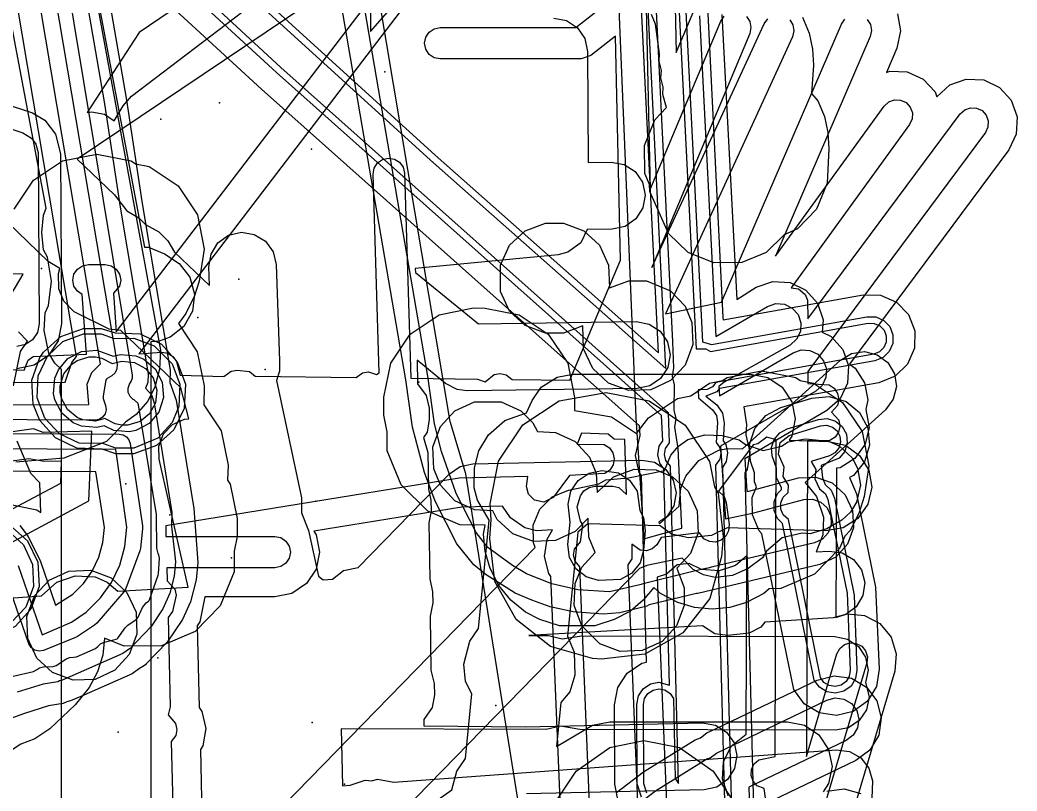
# Model space of a CAD drawing. Header units: metres. Extents: x 17722 to 17999, y 13535 to 15917.
# Drawn here: x 17813.07 to 17857.67, y 14416.65 to 14451.17 of the extents above; entities that cross this region are included whole.
import ezdxf

# ---------------------------------------------------------------- set-up
doc = ezdxf.new("R2010")
doc.units = ezdxf.units.M
for name, color, linetype in [('AI_GREENING_EXCLUSIONS', 1, 'Continuous'), ('AI_GREENING_LAWN', 82, 'Continuous'), ('AI_GREENING_REJECTED', 6, 'Continuous')]:
    doc.layers.add(name, color=color, linetype=linetype)

msp = doc.modelspace()

# ---------------------------------------------------------------- linework, layer by layer
at = {"layer": 'AI_GREENING_EXCLUSIONS'}
for points in [[(17806.632, 14505.959), (17819.362, 14436.391), (17819.31, 14435.529), (17819.102, 14434.735), (17818.773, 14434.091), (17818.277, 14433.511), (17817.793, 14433.16), (17816.951, 14432.301), (17815.037, 14431.556), (17812.893, 14431.372)], [(17807.036, 14434.943), (17815.098, 14434.955), (17815.396, 14435.84), (17815.607, 14436.109), (17804.426, 14502.48)], [(17807.03, 14433.943), (17816.15, 14433.95), (17816.077, 14434.87), (17816.288, 14435.388), (17816.673, 14435.776), (17805.406, 14502.684)], [(17839.833, 14416.203), (17839.677, 14416.968), (17839.659, 14420.519), (17839.807, 14421.286), (17840.237, 14421.937), (17840.884, 14422.373), (17841.093, 14422.416), (17840.876, 14430.773), (17840.774, 14430.916), (17840.602, 14431.677), (17840.808, 14432.564), (17840.787, 14433.002), (17823.882, 14448.07), (17818.022, 14453.467), (17817.64, 14453.964), (17817.397, 14454.656), (17817.329, 14455.134), (17817.374, 14455.9), (17817.712, 14456.603), (17832.584, 14476.042), (17832.584, 14476.042), (17839.778, 14485.57)], [(17840.871, 14416.386), (17840.677, 14416.973), (17840.659, 14420.524), (17840.733, 14420.908), (17840.948, 14421.233), (17841.271, 14421.451), (17841.654, 14421.529), (17842.12, 14421.4), (17841.868, 14431.068), (17841.688, 14431.323), (17841.602, 14431.704), (17841.668, 14432.088), (17841.821, 14432.33), (17841.77, 14433.465), (17824.548, 14448.817), (17818.7, 14454.202), (17818.492, 14454.473), (17818.32, 14455.268), (17818.342, 14455.651), (17818.511, 14456.002), (17833.38, 14475.436), (17840.573, 14484.964)], [(17814.924, 14405.926), (17814.93, 14435.521), (17814.628, 14435.808), (17814.364, 14436.257), (17814.152, 14437.271), (17814.196, 14438.051), (17814.355, 14438.379), (17814.489, 14439.471), (17814.302, 14440.553), (17814.128, 14440.871), (17814.046, 14441.647), (17814.133, 14442.423), (17814.249, 14442.742), (17806.415, 14484.252)], [(17814.924, 14405.926), (17814.93, 14435.521), (17814.628, 14435.808), (17814.364, 14436.257), (17814.152, 14437.271), (17814.196, 14438.051), (17814.355, 14438.379), (17814.489, 14439.471), (17814.302, 14440.553), (17814.128, 14440.871), (17814.046, 14441.647), (17814.133, 14442.423), (17814.249, 14442.742), (17806.415, 14484.252)], [(17811.127, 14480.854), (17818.65, 14440.992), (17818.818, 14440.994), (17819.542, 14440.704), (17820.187, 14440.264), (17820.67, 14439.651), (17820.881, 14438.899), (17820.788, 14438.125), (17820.406, 14437.444), (17819.793, 14436.962), (17819.301, 14436.788), (17818.93, 14436.764), (17818.924, 14409.917), (17836.123, 14427.56), (17836.035, 14427.77), (17836.034, 14428.551), (17836.33, 14429.272), (17836.881, 14429.825), (17837.601, 14430.126), (17838.967, 14430.401), (17839.281, 14430.583), (17840.298, 14430.672), (17841.907, 14431.002), (17842.182, 14431.69), (17842.521, 14432.086), (17842.952, 14432.382), (17843.704, 14432.593), (17844.48, 14432.569), (17845.236, 14432.377), (17845.528, 14432.158), (17846.321, 14431.9), (17847.131, 14432.091), (17847.438, 14432.284), (17848.207, 14432.414), (17849.241, 14432.316), (17849.718, 14432.102), (17850.29, 14431.57), (17850.537, 14431.111), (17850.667, 14430.342), (17850.493, 14429.581), (17850.219, 14429.137), (17849.838, 14428.778), (17849.163, 14428.394), (17848.417, 14428.165), (17848.054, 14428.199), (17847.162, 14427.988), (17846.464, 14427.397), (17846.278, 14427.086), (17845.651, 14426.621), (17844.937, 14426.304), (17844.162, 14426.215), (17843.653, 14426.325), (17843.189, 14426.564), (17842.69, 14427.079), (17841.111, 14426.755), (17840.787, 14426.614), (17819.044, 14404.309)], [(17811.127, 14480.854), (17818.65, 14440.992), (17818.818, 14440.994), (17819.542, 14440.704), (17820.187, 14440.264), (17820.67, 14439.651), (17820.881, 14438.899), (17820.788, 14438.125), (17820.406, 14437.444), (17819.793, 14436.962), (17819.301, 14436.788), (17818.93, 14436.764), (17818.924, 14409.917), (17836.123, 14427.56), (17836.035, 14427.77), (17836.034, 14428.551), (17836.33, 14429.272), (17836.881, 14429.825), (17837.601, 14430.126), (17838.967, 14430.401), (17839.281, 14430.583), (17840.298, 14430.672), (17841.907, 14431.002), (17842.182, 14431.69), (17842.521, 14432.086), (17842.952, 14432.382), (17843.704, 14432.593), (17844.48, 14432.569), (17845.236, 14432.377), (17845.528, 14432.158), (17846.321, 14431.9), (17847.131, 14432.091), (17847.438, 14432.284), (17848.207, 14432.414), (17849.241, 14432.316), (17849.718, 14432.102), (17850.29, 14431.57), (17850.537, 14431.111), (17850.667, 14430.342), (17850.493, 14429.581), (17850.219, 14429.137), (17849.838, 14428.778), (17849.163, 14428.394), (17848.417, 14428.165), (17848.054, 14428.199), (17847.162, 14427.988), (17846.464, 14427.397), (17846.278, 14427.086), (17845.651, 14426.621), (17844.937, 14426.304), (17844.162, 14426.215), (17843.653, 14426.325), (17843.189, 14426.564), (17842.69, 14427.079), (17841.111, 14426.755), (17840.787, 14426.614), (17819.044, 14404.309)], [(17820.074, 14455.248), (17831.441, 14444.883), (17841.962, 14435.571), (17840.222, 14471.11)], [(17820.478, 14455.284), (17831.641, 14445.107), (17841.628, 14436.271), (17839.923, 14471.067)], [(17839.854, 14451.676), (17840.626, 14433.379), (17840.981, 14427.943), (17842.672, 14428.412), (17842.512, 14431.98), (17842.371, 14432.947), (17842.426, 14433.33), (17842.335, 14433.696), (17842.355, 14434.828), (17842.263, 14435.203), (17842.324, 14435.601), (17842.276, 14436.765), (17840.64, 14469.999)], [(17843.467, 14451.355), (17844.194, 14436.993), (17846.508, 14438.341), (17846.877, 14438.468), (17847.266, 14438.445), (17847.617, 14438.273), (17847.875, 14437.981), (17848.002, 14437.612), (17847.978, 14437.223), (17847.807, 14436.872), (17847.515, 14436.614), (17844.571, 14434.955), (17844.336, 14434.76), (17844.357, 14434.337), (17847.65, 14436.271), (17848.019, 14436.399), (17848.408, 14436.376), (17848.759, 14436.206), (17849.019, 14435.914), (17849.147, 14435.546), (17849.124, 14435.156), (17848.954, 14434.805), (17848.663, 14434.546), (17844.41, 14432.085), (17844.634, 14428.842), (17845.904, 14429.104), (17848.132, 14429.702), (17848.522, 14429.72), (17848.889, 14429.587), (17849.177, 14429.324), (17849.343, 14428.971), (17849.36, 14428.581), (17849.228, 14428.214), (17848.965, 14427.926), (17848.611, 14427.76), (17844.06, 14426.686), (17843.774, 14426.612), (17843.756, 14426.614), (17843.234, 14426.491), (17843.232, 14426.49), (17840.89, 14425.918), (17840.858, 14425.902), (17839.445, 14425.567), (17838.026, 14425.654), (17836.861, 14425.923), (17835.723, 14426.383), (17835.099, 14426.743), (17833.996, 14427.558), (17833.478, 14428.228), (17832.583, 14429.978), (17831.928, 14431.845), (17831.612, 14433.083), (17831.316, 14435.221), (17825.447, 14469.476)], [(17841.635, 14469.845), (17843.321, 14436.442), (17843.745, 14436.444), (17843.956, 14436.319), (17851.011, 14437.588), (17851.284, 14437.583), (17851.534, 14437.474), (17851.724, 14437.277), (17851.823, 14437.023), (17851.818, 14436.75), (17851.709, 14436.5), (17851.513, 14436.31), (17851.258, 14436.21), (17844.204, 14434.942), (17844.05, 14434.752), (17843.809, 14434.622), (17843.411, 14434.606), (17843.428, 14434.26), (17844.043, 14433.717), (17844.225, 14433.458), (17844.275, 14433.145), (17844.213, 14432.258), (17844.364, 14432.044), (17844.425, 14431.777), (17844.378, 14431.508), (17844.188, 14431.246), (17844.624, 14414.534)], [(17841.935, 14469.86), (17843.606, 14436.76), (17844.004, 14436.633), (17850.958, 14437.883), (17851.348, 14437.876), (17851.705, 14437.72), (17851.976, 14437.439), (17852.119, 14437.076), (17852.112, 14436.686), (17851.956, 14436.328), (17851.675, 14436.058), (17851.312, 14435.915), (17844.358, 14434.664), (17844.241, 14434.521), (17843.752, 14434.32), (17844.242, 14433.94), (17844.503, 14433.571), (17844.575, 14433.123), (17844.519, 14432.335), (17844.639, 14432.166), (17844.725, 14431.785), (17844.658, 14431.4), (17844.491, 14431.136), (17844.922, 14414.612)], [(17842.934, 14469.908), (17844.504, 14437.844), (17844.529, 14437.743), (17850.781, 14438.868), (17851.561, 14438.853), (17852.276, 14438.541), (17852.818, 14437.98), (17853.103, 14437.253), (17853.089, 14436.473), (17852.777, 14435.758), (17852.215, 14435.216), (17851.489, 14434.931), (17845.446, 14433.844), (17845.572, 14433.053), (17845.539, 14432.59), (17845.721, 14431.824), (17845.702, 14432.171), (17845.943, 14432.887), (17846.433, 14433.462), (17847.1, 14433.815), (17848.498, 14434.241), (17849.274, 14434.319), (17850.021, 14434.094), (17850.625, 14433.599), (17850.994, 14432.912), (17851.072, 14432.135), (17850.847, 14431.388), (17850.352, 14430.784), (17850.176, 14430.69), (17850.486, 14429.962), (17851.339, 14425.776), (17851.508, 14422.108), (17851.386, 14421.337), (17850.978, 14420.672), (17850.347, 14420.214), (17849.588, 14420.032), (17848.817, 14420.154), (17848.152, 14420.562), (17847.693, 14421.193), (17846.258, 14428.171), (17846.133, 14428.294), (17845.831, 14429.014), (17845.828, 14429.794), (17846.019, 14430.263), (17845.925, 14430.498), (17845.925, 14430.9), (17845.744, 14431.417), (17845.723, 14431.801), (17845.592, 14431.042), (17845.498, 14430.893), (17845.904, 14415.341)], [(17844.465, 14451.402), (17845.137, 14438.657), (17846.004, 14439.205), (17846.742, 14439.459), (17847.521, 14439.412), (17848.222, 14439.069), (17848.739, 14438.485), (17848.993, 14437.747), (17848.959, 14437.199), (17849.362, 14437.004), (17849.881, 14436.421), (17850.137, 14435.684), (17850.092, 14434.905), (17849.752, 14434.202), (17849.169, 14433.683), (17845.493, 14431.525), (17845.578, 14430.057), (17845.676, 14430.078), (17847.892, 14430.673), (17848.672, 14430.708), (17849.406, 14430.443), (17849.982, 14429.917), (17850.313, 14429.21), (17850.349, 14428.431), (17850.084, 14427.697), (17849.558, 14427.121), (17848.851, 14426.789), (17843.395, 14425.502), (17843.328, 14425.502), (17841.213, 14424.985), (17841.111, 14424.935), (17839.91, 14424.627), (17839.155, 14424.568), (17837.811, 14424.677), (17836.792, 14424.902), (17835.963, 14425.199), (17835.223, 14425.517), (17833.931, 14426.327), (17833.369, 14426.779), (17832.619, 14427.715), (17831.647, 14429.627), (17831.164, 14430.915), (17830.623, 14432.934), (17830.33, 14435.053), (17824.461, 14469.308)], [(17814.532, 14466.737), (17817.839, 14447.579), (17818.539, 14442.945), (17819.797, 14435.491), (17819.781, 14434.932), (17820.066, 14434.146), (17820.853, 14429.293), (17821.025, 14426.876), (17820.959, 14426.109), (17820.702, 14425.129), (17820.34, 14424.335), (17819.662, 14423.319), (17818.725, 14422.347), (17818.723, 14422.345), (17818.721, 14422.343), (17818.681, 14422.302), (17818.38, 14422.104), (17818.085, 14421.896), (17815.798, 14420.887), (17815.341, 14420.685), (17815.165, 14420.646), (17815.002, 14420.571), (17814.353, 14420.465), (17813.28, 14420.128), (17808.815, 14418.517)], [(17813.544, 14466.573), (17816.854, 14447.409), (17817.552, 14442.788), (17818.811, 14435.325), (17818.8, 14434.935), (17818.691, 14434.691), (17818.951, 14434.393), (17819.073, 14434.023), (17819.867, 14429.124), (17819.858, 14428.514), (17820.025, 14426.913), (17819.971, 14426.264), (17819.778, 14425.515), (17819.462, 14424.814), (17818.942, 14424.02), (17818.001, 14423.037), (17818, 14423.035), (17817.998, 14423.034), (17817.979, 14423.014), (17817.828, 14422.915), (17817.681, 14422.811), (17814.937, 14421.6), (17814.849, 14421.581), (17814.768, 14421.543), (17814.118, 14421.437), (17812.953, 14421.073)], [(17828.758, 14457.992), (17828.758, 14450.65), (17830.697, 14452.874)], [(17833.491, 14456.961), (17815.634, 14444.935), (17817.304, 14443.339), (17817.851, 14442.624), (17818.389, 14442.302), (17818.692, 14442.013), (17819.287, 14441.682), (17819.692, 14441.277), (17819.982, 14440.779), (17821.558, 14439.273), (17821.528, 14440.112), (17821.622, 14440.689), (17821.93, 14441.187), (17822.405, 14441.529), (17822.975, 14441.663), (17823.552, 14441.569), (17824.05, 14441.262), (17824.392, 14440.787), (17824.526, 14440.217), (17824.677, 14435.909), (17824.677, 14435.449), (17824.547, 14435.03), (17825.67, 14429.779), (17825.662, 14429.11), (17825.984, 14428.312), (17826.422, 14426.267), (17826.631, 14426.111), (17827.047, 14426.134), (17827.543, 14426.531), (17828.197, 14426.664), (17832.286, 14430.844), (17832.769, 14431.174), (17833.324, 14431.294), (17840.884, 14431.467), (17841.461, 14431.366), (17841.955, 14431.052), (17842.291, 14430.573), (17842.418, 14430.002), (17842.317, 14429.425), (17842.003, 14428.931), (17841.651, 14428.685), (17841.671, 14428.607), (17842.552, 14429.405), (17842.631, 14430.206), (17842.857, 14430.748), (17843.433, 14431.443), (17844.336, 14431.912), (17844.726, 14431.991), (17845.392, 14431.976), (17849.769, 14435.94), (17850.272, 14436.241), (17850.851, 14436.326), (17851.418, 14436.184), (17851.888, 14435.835), (17852.189, 14435.333), (17852.274, 14434.754), (17852.132, 14434.186), (17851.783, 14433.716), (17848.187, 14430.46), (17848.704, 14429.839), (17849.009, 14428.908), (17848.984, 14428.117), (17848.689, 14427.362), (17849.269, 14427.397), (17849.849, 14427.317), (17850.354, 14427.021), (17850.708, 14426.555), (17850.856, 14425.989), (17850.776, 14425.409), (17850.481, 14424.904), (17850.014, 14424.55), (17849.448, 14424.402), (17846.389, 14424.219), (17846.208, 14423.995), (17845.694, 14423.715), (17844.738, 14423.614), (17844.158, 14423.693), (17843.604, 14424.053), (17835.835, 14423.612), (17836.707, 14423.609), (17837.332, 14423.46), (17838.207, 14423.605), (17849.513, 14423.572), (17850.086, 14423.456), (17850.572, 14423.13), (17850.896, 14422.642), (17851.008, 14422.068), (17850.896, 14421.512), (17851.055, 14420.868), (17850.939, 14420.294), (17850.613, 14419.808), (17850.125, 14419.484), (17849.551, 14419.372), (17838.11, 14419.405), (17837.245, 14419.558), (17836.61, 14419.409), (17827.434, 14419.436), (17827.493, 14416.887), (17827.849, 14416.913), (17828.512, 14417.146), (17828.816, 14417.108), (17829.067, 14417.185), (17829.794, 14417.054), (17849.598, 14418.495), (17850.178, 14418.423), (17850.687, 14418.134), (17851.047, 14417.672), (17851.203, 14417.108), (17851.154, 14415.927)], [(17840.976, 14456.473), (17841.26, 14443.579), (17844.424, 14451.105), (17844.577, 14451.331)], [(17842.29, 14455.876), (17842.426, 14449.706), (17843.226, 14451.608)], [(17824.406, 14454.694), (17818.41, 14450.604), (17816.086, 14447.02), (17816.28, 14447.058), (17816.854, 14446.941), (17817.285, 14446.651), (17817.685, 14447.326), (17818.065, 14447.753), (17824.41, 14452.602)], [(17841.112, 14416.563), (17840.977, 14416.974), (17840.959, 14420.526), (17841.011, 14420.794), (17841.161, 14421.022), (17841.388, 14421.175), (17841.655, 14421.229), (17841.923, 14421.178), (17842.151, 14421.027), (17842.304, 14420.801), (17842.376, 14417.209), (17842.535, 14416.991), (17842.165, 14431.193), (17841.962, 14431.445), (17841.902, 14431.711), (17841.948, 14431.981), (17842.126, 14432.234), (17842.085, 14433.586), (17824.747, 14449.04), (17818.82, 14454.531)], [(17803.198, 14435.966), (17813.257, 14435.494), (17813.442, 14435.945), (17813.665, 14436.103), (17816.045, 14436.205), (17815.854, 14438.882), (17815.64, 14439.025), (17815.488, 14439.252), (17815.435, 14439.52), (17815.488, 14439.788), (17815.64, 14440.015), (17815.867, 14440.167), (17816.135, 14440.22), (17816.885, 14440.22), (17817.153, 14440.167), (17817.38, 14440.015), (17817.532, 14439.788), (17817.585, 14439.52), (17817.532, 14439.252), (17817.253, 14438.94), (17817.378, 14437.2), (17828.727, 14452.05)], [(17830.076, 14451.55), (17818.393, 14436.223), (17819.418, 14436.298), (17819.687, 14436.252), (17819.918, 14436.105), (17820.075, 14435.882), (17820.235, 14435.261), (17822.194, 14435.207), (17822.513, 14435.444), (17822.781, 14435.493), (17823.334, 14435.433), (17823.599, 14435.218), (17828.11, 14435.159), (17828.4, 14435.367), (17828.668, 14435.417), (17829.023, 14435.3), (17829.141, 14435.371), (17828.87, 14444.262), (17828.915, 14444.532), (17829.06, 14444.763), (17829.282, 14444.922), (17829.548, 14444.983), (17829.818, 14444.938), (17830.049, 14444.794), (17830.208, 14444.571), (17830.269, 14444.305), (17830.549, 14435.128), (17833.537, 14435.089), (17833.887, 14434.976), (17834.287, 14435.291), (17834.555, 14435.341), (17834.822, 14435.284), (17835.087, 14435.069), (17837.669, 14435.036), (17839.929, 14440.413), (17839.709, 14450.436), (17838.613, 14449.573), (17838.176, 14449.421), (17831.872, 14449.421), (17831.604, 14449.474), (17831.377, 14449.626), (17831.225, 14449.853), (17831.172, 14450.121), (17831.225, 14450.389), (17831.377, 14450.616), (17831.604, 14450.768), (17831.872, 14450.821), (17837.932, 14450.821), (17838.823, 14451.531)], [(17836.948, 14451.25), (17837.523, 14451.139), (17838.011, 14450.817), (17838.339, 14450.332), (17838.456, 14449.758), (17838.484, 14444.792), (17839.523, 14444.806), (17840.099, 14444.699), (17840.59, 14444.381), (17840.921, 14443.898), (17841.043, 14443.326), (17840.937, 14442.75), (17840.618, 14442.26), (17840.136, 14441.928), (17839.563, 14441.806), (17838.441, 14441.791), (17838.155, 14441.192), (17837.581, 14440.765), (17837.141, 14440.654), (17830.757, 14440.047), (17830.76, 14439.866), (17833.578, 14437.571), (17840.635, 14437.664), (17841.211, 14437.557), (17841.702, 14437.239), (17842.033, 14436.756), (17842.155, 14436.184), (17842.049, 14435.608), (17841.73, 14435.118), (17841.248, 14434.786), (17840.675, 14434.664), (17833.073, 14434.564), (17832.623, 14434.627), (17832.106, 14434.901), (17830.833, 14435.937), (17830.853, 14434.88), (17831.248, 14434.36), (17831.373, 14433.788), (17831.382, 14433.288), (17831.279, 14432.712), (17831.128, 14432.478), (17831.319, 14431.806), (17831.342, 14430.168), (17831.449, 14429.68), (17831.458, 14429.18), (17831.364, 14428.656), (17831.399, 14426.145), (17831.525, 14425.572), (17831.534, 14425.072), (17831.423, 14424.484), (17831.457, 14422.063), (17831.601, 14421.464), (17831.61, 14420.964), (17831.506, 14420.388), (17831.13, 14419.854), (17831.136, 14419.571), (17835.683, 14419.525), (17843.606, 14419.706), (17844.183, 14419.605), (17844.677, 14419.291), (17845.013, 14418.812), (17845.14, 14418.241), (17845.039, 14417.664), (17844.725, 14417.171), (17844.246, 14416.834), (17843.675, 14416.707), (17835.727, 14416.526)], [(17848.067, 14451.284), (17848.367, 14450.574), (17848.522, 14449.855), (17848.561, 14449.138), (17848.484, 14447.874), (17848.757, 14447.55), (17849.057, 14446.84), (17849.212, 14446.121), (17849.251, 14445.404), (17849.174, 14443.859), (17848.704, 14442.694), (17847.849, 14441.817), (17847.253, 14441.551), (17846.444, 14440.76), (17845.36, 14440.307), (17844.105, 14440.293), (17842.953, 14440.76), (17842.087, 14441.608), (17841.243, 14443.492), (17841.224, 14443.806), (17841.02, 14444.293), (17841.006, 14445.548), (17841.473, 14446.7), (17841.995, 14447.24), (17841.82, 14447.832), (17841.82, 14447.832), (17841.843, 14448.156), (17841.74, 14448.577), (17841.763, 14448.902), (17841.659, 14449.323), (17841.682, 14449.647), (17841.506, 14450.975), (17841.322, 14451.415)], [(17845.567, 14451.326), (17845.717, 14451.098), (17845.769, 14450.83), (17845.715, 14450.562), (17841.337, 14440.085), (17846.357, 14450.992), (17846.517, 14451.214)], [(17847.506, 14451.175), (17847.649, 14450.943), (17847.692, 14450.673), (17847.629, 14450.407), (17841.946, 14438.01), (17844.458, 14438.535), (17849.818, 14450.977), (17849.973, 14451.202)], [(17850.963, 14451.188), (17851.111, 14450.959), (17851.161, 14450.691), (17851.104, 14450.424), (17846.869, 14440.594), (17851.732, 14447.308), (17851.932, 14447.493), (17852.188, 14447.588), (17852.461, 14447.578), (17852.709, 14447.464), (17852.895, 14447.264), (17852.99, 14447.008), (17852.98, 14446.735), (17852.866, 14446.486), (17847.567, 14439.17), (17847.889, 14439.127), (17848.197, 14438.876), (17848.304, 14438.624), (17848.317, 14437.794), (17855.13, 14446.961), (17855.333, 14447.144), (17855.59, 14447.236), (17855.863, 14447.222), (17856.11, 14447.105), (17856.293, 14446.903), (17856.385, 14446.645), (17856.371, 14446.373), (17856.254, 14446.126), (17848.308, 14435.436), (17848.307, 14434.898), (17849.271, 14434.832), (17849.497, 14434.678), (17849.645, 14434.449), (17849.695, 14434.18), (17849.638, 14433.913), (17849.371, 14433.615), (17849.706, 14433.246), (17849.75, 14432.976), (17849.687, 14432.71), (17849.528, 14432.489), (17849.296, 14432.345), (17848.298, 14432.325), (17848.249, 14418.206), (17849.61, 14422.791), (17849.737, 14423.033), (17849.947, 14423.208), (17850.208, 14423.288), (17850.48, 14423.263), (17850.722, 14423.136), (17850.896, 14422.926), (17850.977, 14422.665), (17850.952, 14422.393), (17848.61, 14414.502)], [(17852.319, 14451.44), (17852.461, 14450.672), (17852.298, 14449.909), (17851.826, 14448.814), (17851.983, 14448.872), (17852.763, 14448.842), (17853.472, 14448.517), (17854.002, 14447.944), (17854.082, 14447.73), (17854.666, 14448.26), (17855.401, 14448.522), (17856.18, 14448.483), (17856.885, 14448.149), (17857.409, 14447.57), (17857.671, 14446.835), (17857.632, 14446.055), (17857.297, 14445.35), (17850.17, 14435.762), (17850.428, 14435.585), (17850.853, 14434.931), (17850.995, 14434.163), (17850.904, 14433.733), (17851.049, 14432.932), (17850.871, 14432.172), (17850.415, 14431.538), (17849.752, 14431.127), (17849.593, 14431.101), (17849.57, 14424.426), (17850.073, 14424.581), (17850.85, 14424.51), (17851.54, 14424.146), (17852.039, 14423.546), (17852.27, 14422.8), (17852.198, 14422.023), (17849.978, 14414.542)], [(17802.996, 14450.512), (17813.64, 14447.01), (17814.189, 14446.674), (17814.67, 14446.06), (17814.885, 14445.169), (17814.929, 14437.568), (17814.781, 14436.801), (17814.351, 14436.15), (17813.705, 14435.713), (17812.94, 14435.556)], [(17802.014, 14449.782), (17813.197, 14446.108), (17813.588, 14445.869), (17813.778, 14445.609), (17813.882, 14445.233), (17813.929, 14437.562), (17813.855, 14437.179), (17813.64, 14436.853), (17813.317, 14436.635), (17812.934, 14436.556)], [(17812.817, 14442.692), (17813.685, 14443.989), (17814.982, 14444.857), (17816.513, 14445.161), (17818.044, 14444.857), (17818.243, 14444.723), (17818.846, 14444.604), (17820.143, 14443.736), (17821.011, 14442.439), (17821.315, 14440.908), (17821.094, 14439.467), (17820.882, 14438.812), (17820.489, 14438.022), (17820.164, 14437.573), (17821.005, 14436.316), (17821.309, 14434.785), (17821.3, 14433.933), (17822.075, 14432.774), (17822.379, 14431.243), (17822.356, 14430.565), (17822.479, 14430.383), (17822.783, 14428.852), (17822.783, 14428.046), (17822.652, 14427.387), (17822.652, 14426.462), (17822.032, 14424.94), (17820.909, 14423.796), (17819.4, 14423.149), (17817.739, 14423.133), (17816.847, 14423.49), (17816.776, 14422.733), (17816.544, 14421.991), (17816.172, 14421.288), (17815.539, 14420.514), (17814.414, 14419.431), (17813.736, 14418.996), (17813.11, 14418.751), (17812.332, 14418.252)], [(17812.163, 14425.254), (17814.036, 14425.39), (17814.715, 14426.008), (17815.548, 14426.293), (17816.434, 14426.234), (17816.975, 14426.008), (17817.454, 14425.607), (17820.604, 14425.78), (17819.299, 14431.506), (17819.283, 14432.091), (17819.492, 14432.638), (17819.894, 14433.063), (17820.428, 14433.302), (17820.62, 14433.307), (17820.269, 14434.695), (17817.584, 14437.261), (17817.065, 14437.33), (17815.495, 14438.099), (17815.036, 14438.584), (17814.809, 14439.126), (17814.79, 14439.817), (17814.862, 14440.041), (17814.342, 14440.36), (17812.06, 14442.541)], [(17809.07, 14432.79), (17813.216, 14439.787), (17812.158, 14439.795)], [(17812.787, 14434.79), (17813.091, 14436.321), (17813.405, 14436.79), (17813.009, 14437.206)], [(17831.771, 14416.281), (17832.394, 14416.702), (17832.608, 14417.542), (17832.997, 14418.106), (17833.287, 14421.011), (17832.994, 14421.559), (17832.919, 14422.336), (17833.188, 14423.358), (17833.578, 14423.931), (17834.061, 14428.771), (17833.535, 14429.673), (17833.392, 14430.223), (17833.398, 14431.124), (17833.596, 14431.879), (17834.035, 14432.6), (17834.767, 14433.238), (17835.731, 14433.582), (17835.981, 14434.135), (17836.389, 14434.723), (17837.099, 14435.181), (17837.803, 14435.309), (17845.753, 14435.309), (17846.518, 14435.157), (17847.167, 14434.723), (17847.601, 14434.075), (17847.753, 14433.309), (17847.601, 14432.544), (17847.474, 14432.354), (17849.232, 14432.304), (17849.993, 14432.13), (17850.629, 14431.678), (17851.044, 14431.017), (17851.174, 14430.247), (17851, 14429.487), (17850.548, 14428.85), (17849.887, 14428.436), (17849.118, 14428.305), (17844.701, 14428.432), (17844.006, 14428.089), (17842.98, 14427.981), (17842.22, 14428.155), (17841.709, 14428.517), (17838.467, 14428.61), (17838.027, 14428.235), (17837.564, 14423.588), (17837.856, 14422.871), (17837.892, 14421.84), (17837.664, 14421.093), (17837.267, 14420.61), (17837.071, 14418.653), (17838.688, 14419.603), (17839.454, 14419.755), (17847.397, 14419.755), (17848.162, 14419.603), (17848.811, 14419.169), (17849.244, 14418.52), (17849.397, 14417.755), (17849.244, 14416.99), (17848.996, 14416.618)], [(17811.648, 14427.229), (17816.154, 14429.637), (17816.292, 14432.757), (17814.117, 14432.703), (17813.673, 14432.86), (17810.411, 14432.404)], [(17838.828, 14409.11), (17838.108, 14426.691), (17837.901, 14426.94), (17837.837, 14427.206), (17837.879, 14427.475), (17838.148, 14427.801), (17838.252, 14428.572), (17838.148, 14428.727), (17837.997, 14429.369), (17838.148, 14429.863), (17838.299, 14430.09), (17838.527, 14430.242), (17838.794, 14430.295), (17839.594, 14430.295), (17839.862, 14430.242), (17840.204, 14429.919), (17840.134, 14432.384), (17839.644, 14432.409), (17839.384, 14432.63), (17838.193, 14432.671), (17837.989, 14432.184), (17839.208, 14432.159), (17839.438, 14432.012), (17839.595, 14431.789), (17839.654, 14431.522), (17839.607, 14431.253), (17839.461, 14431.022), (17839.237, 14430.866), (17837.658, 14430.776), (17836.923, 14429.787), (17836.512, 14429.59), (17836.083, 14429.677), (17835.82, 14429.944), (17835.731, 14430.289), (17835.783, 14430.733), (17832.717, 14430.663), (17819.593, 14428.517), (17819.604, 14428.05), (17824.474, 14428.05), (17824.742, 14427.997), (17824.969, 14427.845), (17825.121, 14427.618), (17825.174, 14427.35), (17825.121, 14427.082), (17824.969, 14426.855), (17824.742, 14426.703), (17824.474, 14426.65), (17819.639, 14426.65), (17819.654, 14426.056), (17820.006, 14425.695), (17820.06, 14425.427), (17819.9, 14424.691), (17819.695, 14424.418), (17819.795, 14420.423), (17819.695, 14420.069), (17820.026, 14419.681), (17820.086, 14419.414), (17820.039, 14419.145), (17819.834, 14418.873), (17819.934, 14414.877)], [(17846.741, 14413.964), (17846.365, 14416.768), (17846.051, 14416.892), (17845.87, 14417.097), (17845.782, 14417.356), (17845.799, 14417.628), (17845.919, 14417.873), (17846.124, 14418.054), (17846.849, 14418.205), (17846.898, 14432.373), (17846.481, 14432.496), (17846.074, 14432.19), (17845.871, 14432.156), (17844.324, 14430.075), (17844.577, 14429.831), (17844.663, 14429.572), (17844.788, 14428.58), (17844.768, 14428.307), (17844.646, 14428.063), (17844.439, 14427.884), (17844.18, 14427.798), (17843.908, 14427.818), (17843.664, 14427.94), (17843.463, 14428.212), (17841.757, 14427.999), (17841.556, 14427.676), (17841.349, 14427.497), (17841.09, 14427.411), (17840.811, 14427.432), (17840.442, 14427.702), (17840.442, 14427.044), (17840.257, 14426.779), (17840.976, 14409.198)], [(17812.29, 14429.55), (17813.821, 14429.246), (17813.821, 14429.246), (17814.014, 14429.116), (17813.962, 14430.446), (17813.556, 14430.873), (17812.952, 14432.318)], [(17812.989, 14426.751), (17814.068, 14423.645), (17815.384, 14424.214), (17816.032, 14424.665), (17816.675, 14425.295), (17817.17, 14425.994), (17817.539, 14426.766), (17817.771, 14427.595), (17817.857, 14428.463), (17817.354, 14431.944), (17805.046, 14432.004)], [(17811.524, 14428.636), (17814.896, 14430.439), (17814.936, 14431.425), (17814.149, 14431.404), (17813.476, 14431.52), (17810.528, 14431.12)], [(17813.062, 14428.545), (17813.433, 14428.049), (17813.998, 14426.932), (17814.668, 14424.977), (17815.431, 14425.469), (17815.909, 14425.944), (17816.304, 14426.502), (17816.599, 14427.119), (17816.785, 14427.781), (17816.851, 14428.453), (17816.473, 14430.936), (17805.04, 14431.004)], [(17837.513, 14409.444), (17836.825, 14426.252), (17836.721, 14426.394), (17836.538, 14427.152), (17836.659, 14427.923), (17836.889, 14428.351), (17836.178, 14428.301), (17835.656, 14428.441), (17835.009, 14428.878), (17834.653, 14429.407), (17832.837, 14429.366), (17826.211, 14428.282), (17826.322, 14428.115), (17826.474, 14427.35), (17826.322, 14426.585), (17825.889, 14425.936), (17825.24, 14425.502), (17824.474, 14425.35), (17821.344, 14425.35), (17821.113, 14424.223), (17821.005, 14424.052), (17821.084, 14420.392), (17821.214, 14420.208), (17821.385, 14419.447), (17821.252, 14418.678), (17821.144, 14418.507), (17821.223, 14414.847)], [(17844.746, 14416.444), (17844.493, 14417.183), (17844.542, 14417.962), (17844.886, 14418.662), (17845.552, 14419.206), (17845.58, 14427.186), (17845.082, 14426.755), (17844.342, 14426.508), (17843.563, 14426.564), (17843.004, 14426.845), (17842.465, 14426.777), (17841.992, 14426.368), (17841.58, 14426.231), (17842.259, 14409.637)], [(17839.748, 14416.582), (17840.966, 14417.517), (17843.271, 14418.942), (17843.505, 14419.036), (17843.794, 14419.253), (17844.186, 14419.441), (17848.731, 14421.623), (17849.487, 14421.817), (17850.259, 14421.707), (17850.931, 14421.31), (17851.399, 14420.686), (17851.593, 14419.93), (17851.483, 14419.157), (17851.086, 14418.486), (17850.462, 14418.017), (17846.698, 14416.21)], [(17840.364, 14415.793), (17841.492, 14416.666), (17841.492, 14416.666), (17843.797, 14418.092), (17843.939, 14418.135), (17844.227, 14418.351), (17849.163, 14420.722), (17849.541, 14420.819), (17849.928, 14420.764), (17850.264, 14420.565), (17850.498, 14420.253), (17850.595, 14419.875), (17850.54, 14419.489), (17850.341, 14419.153), (17850.029, 14418.919), (17845.679, 14416.83), (17845.75, 14414.45)], [(17837.085, 14416.24), (17837.952, 14417.537), (17839.45, 14418.605), (17840.981, 14418.909), (17842.574, 14418.605), (17844.072, 14417.537), (17844.939, 14416.24)], [(17849.158, 14416.649), (17849.932, 14416.748), (17850.685, 14416.544)]]:
    msp.add_lwpolyline(points, dxfattribs=at)
for points in [[(17838.295, 14441.725), (17838.994, 14441.078), (17839.403, 14440.196), (17839.435, 14439.172), (17840.308, 14439.495), (17841.1, 14439.495), (17842.176, 14439.047), (17842.823, 14438.348), (17843.125, 14437.625), (17843.164, 14436.639), (17842.823, 14435.722), (17842.176, 14435.023), (17841.294, 14434.614), (17840.308, 14434.575), (17839.391, 14434.916), (17838.692, 14435.563), (17838.283, 14436.445), (17838.251, 14437.469), (17837.378, 14437.146), (17836.586, 14437.146), (17835.669, 14437.487), (17834.97, 14438.134), (17834.561, 14439.016), (17834.561, 14440.196), (17834.97, 14441.078), (17835.669, 14441.725), (17836.586, 14442.066), (17837.378, 14442.066), (17838.295, 14441.725)], [(17833.801, 14428.145), (17833.875, 14428.553), (17832.754, 14428.569), (17831.309, 14429.173), (17830.122, 14430.36), (17829.502, 14431.882), (17829.502, 14432.725), (17829.353, 14433.475), (17829.353, 14434.277), (17829.657, 14435.808), (17830.525, 14437.105), (17831.822, 14437.973), (17833.353, 14438.277), (17833.875, 14438.272), (17835.406, 14437.968), (17836.703, 14437.1), (17837.571, 14435.803), (17837.875, 14434.272), (17837.875, 14433.688), (17839.527, 14433.408), (17840.649, 14432.657), (17841.184, 14433.357), (17842.481, 14434.225), (17843.08, 14434.344), (17843.92, 14434.906), (17844.503, 14435.021), (17844.708, 14435.159), (17846.239, 14435.463), (17847.77, 14435.159), (17847.969, 14435.025), (17848.572, 14434.906), (17849.869, 14434.038), (17850.737, 14432.741), (17851.041, 14431.21), (17850.834, 14429.839), (17850.608, 14429.114), (17850.215, 14428.324), (17849.963, 14428.054), (17849.736, 14427.51), (17848.613, 14426.366), (17847.104, 14425.719), (17846.581, 14425.703), (17846.345, 14425.488), (17845.562, 14425.098), (17844.823, 14424.868), (17844.031, 14424.794), (17843.239, 14424.868), (17842.5, 14425.098), (17841.717, 14425.488), (17841.426, 14425.759), (17840.953, 14425.197), (17840.374, 14424.707), (17839.656, 14424.329), (17838.788, 14424.044), (17837.204, 14424.044), (17836.332, 14424.329), (17835.682, 14424.664), (17835.035, 14425.197), (17834.495, 14425.851), (17834.105, 14426.614), (17833.875, 14427.373), (17833.801, 14428.145)], [(17814.121, 14436.298), (17814.9, 14436.999), (17815.914, 14437.36), (17816.706, 14437.36), (17817.328, 14437.163), (17818.451, 14437.113), (17819.411, 14436.65), (17820.112, 14435.871), (17820.473, 14434.857), (17820.415, 14433.773), (17819.952, 14432.813), (17819.173, 14432.112), (17818.159, 14431.751), (17817.367, 14431.751), (17816.745, 14431.948), (17815.622, 14431.998), (17814.662, 14432.461), (17813.961, 14433.24), (17813.658, 14433.962), (17813.6, 14435.046), (17813.961, 14436.06), (17814.121, 14436.298)], [(17816.706, 14437.11), (17817.294, 14436.907), (17818.159, 14436.921), (17819.076, 14436.58), (17819.882, 14435.774), (17820.223, 14434.857), (17820.184, 14433.871), (17819.882, 14433.148), (17819.235, 14432.449), (17818.159, 14432.001), (17817.367, 14432.001), (17816.779, 14432.204), (17815.72, 14432.229), (17814.838, 14432.638), (17814.191, 14433.337), (17813.85, 14434.254), (17813.889, 14435.24), (17814.298, 14436.122), (17814.997, 14436.769), (17815.914, 14437.11), (17816.706, 14437.11)], [(17814.639, 14435.14), (17814.79, 14435.501), (17815.221, 14436.009), (17815.82, 14436.321), (17816.508, 14436.38), (17817.239, 14436.118), (17817.565, 14436.191), (17818.253, 14436.132), (17818.614, 14435.981), (17819.122, 14435.55), (17819.434, 14434.951), (17819.493, 14434.263), (17819.283, 14433.61), (17818.852, 14433.102), (17818.253, 14432.79), (17817.961, 14432.731), (17817.273, 14432.79), (17816.834, 14432.993), (17816.508, 14432.92), (17815.82, 14432.979), (17815.459, 14433.13), (17814.951, 14433.561), (17814.639, 14434.16), (17814.58, 14434.452), (17814.639, 14435.14)], [(17815.039, 14435.333), (17815.388, 14435.761), (17815.627, 14435.921), (17816.171, 14436.086), (17816.449, 14436.086), (17816.74, 14436.027), (17817.199, 14435.783), (17817.624, 14435.897), (17818.193, 14435.838), (17818.685, 14435.572), (17819.034, 14435.144), (17819.199, 14434.6), (17819.14, 14434.031), (17818.874, 14433.539), (17818.446, 14433.19), (17817.902, 14433.025), (17817.624, 14433.025), (17817.333, 14433.084), (17816.874, 14433.328), (17816.449, 14433.214), (17815.88, 14433.273), (17815.627, 14433.379), (17815.199, 14433.728), (17814.933, 14434.22), (17814.874, 14434.511), (17814.874, 14434.789), (17815.039, 14435.333)], [(17837.192, 14434.119), (17839.297, 14434.496), (17841.21, 14434.112), (17842.83, 14433.026), (17843.911, 14431.402), (17844.139, 14430.262), (17844.297, 14429.981), (17844.527, 14428.044), (17844.457, 14427.151), (17843.928, 14425.274), (17842.72, 14423.741), (17841.018, 14422.787), (17839.081, 14422.558), (17838.682, 14422.589), (17836.805, 14423.118), (17835.272, 14424.325), (17834.318, 14426.027), (17834.088, 14427.964), (17834.155, 14428.812), (17834.098, 14429.504), (17834.482, 14431.417), (17835.568, 14433.037), (17837.192, 14434.119)], [(17831.881, 14432.973), (17832.528, 14433.672), (17833.41, 14434.081), (17834.59, 14434.081), (17835.472, 14433.672), (17836.012, 14433.132), (17836.214, 14432.745), (17837.021, 14432.706), (17837.903, 14432.297), (17838.55, 14431.598), (17838.852, 14430.875), (17838.891, 14430.018), (17839.628, 14430.721), (17840.545, 14431.062), (17841.531, 14431.023), (17842.254, 14430.721), (17842.953, 14430.074), (17843.362, 14429.192), (17843.401, 14428.206), (17843.06, 14427.289), (17842.456, 14426.633), (17842.78, 14425.756), (17842.78, 14424.964), (17842.439, 14424.047), (17841.792, 14423.348), (17840.91, 14422.939), (17839.924, 14422.9), (17839.007, 14423.241), (17838.201, 14424.047), (17837.86, 14424.964), (17837.899, 14425.95), (17838.201, 14426.673), (17838.805, 14427.329), (17838.52, 14428.012), (17838.481, 14428.869), (17837.903, 14428.273), (17837.021, 14427.864), (17836.035, 14427.825), (17835.118, 14428.166), (17834.419, 14428.813), (17834.217, 14429.2), (17833.41, 14429.239), (17832.528, 14429.648), (17831.881, 14430.347), (17831.579, 14431.07), (17831.54, 14432.056), (17831.881, 14432.973)], [(17846.714, 14431.66), (17846.693, 14432.037), (17846.814, 14432.394), (17847.058, 14432.682), (17847.392, 14432.858), (17848.789, 14433.285), (17849.178, 14433.324), (17849.551, 14433.211), (17849.853, 14432.964), (17850.038, 14432.62), (17850.077, 14432.232), (17849.964, 14431.858), (17849.717, 14431.556), (17848.912, 14431.231), (17848.962, 14430.676), (17849.095, 14430.38), (17849.355, 14430.122), (17849.506, 14429.763), (17850.378, 14425.416), (17850.509, 14422.069), (17850.448, 14421.684), (17850.244, 14421.351), (17849.928, 14421.122), (17849.549, 14421.031), (17849.163, 14421.092), (17848.831, 14421.296), (17848.601, 14421.612), (17847.185, 14428.634), (17846.962, 14428.854), (17846.811, 14429.214), (17846.809, 14429.604), (17846.957, 14429.965), (17847.137, 14430.146), (17847.132, 14430.239), (17846.91, 14430.676), (17846.91, 14431.112), (17846.714, 14431.66)], [(17847.005, 14431.732), (17847.075, 14432.247), (17847.48, 14432.572), (17848.877, 14432.998), (17849.149, 14433.025), (17849.41, 14432.946), (17849.622, 14432.773), (17849.751, 14432.533), (17849.778, 14432.261), (17849.699, 14431.999), (17849.526, 14431.788), (17849.285, 14431.659), (17848.464, 14431.408), (17848.668, 14431.052), (17848.625, 14430.633), (17848.836, 14430.178), (17849.106, 14429.955), (17849.212, 14429.703), (17850.065, 14425.517), (17850.209, 14422.057), (17850.166, 14421.788), (17850.024, 14421.555), (17849.803, 14421.394), (17849.537, 14421.331), (17849.267, 14421.373), (17849.034, 14421.516), (17848.874, 14421.737), (17847.455, 14428.809), (17847.211, 14429.022), (17847.105, 14429.274), (17847.104, 14429.547), (17847.207, 14429.8), (17847.438, 14430.01), (17847.45, 14430.337), (17847.204, 14430.736), (17847.247, 14431.155), (17847.005, 14431.732)], [(17839.1, 14430.996), (17839.846, 14430.889), (17840.337, 14430.569), (17840.676, 14430.068), (17840.792, 14429.213), (17840.968, 14428.899), (17841.037, 14428.317), (17840.967, 14427.425), (17840.809, 14426.862), (17840.446, 14426.402), (17839.936, 14426.116), (17838.956, 14426.078), (17838.393, 14426.237), (17837.933, 14426.599), (17837.647, 14427.11), (17837.578, 14427.691), (17837.678, 14428.69), (17837.598, 14429.499), (17837.713, 14430.072), (17838.039, 14430.558), (17838.526, 14430.883), (17839.1, 14430.996)], [(17811.611, 14428.913), (17812.625, 14428.552), (17813.404, 14427.851), (17813.867, 14426.891), (17813.925, 14425.807), (17813.564, 14424.793), (17812.863, 14424.014), (17811.903, 14423.551), (17810.819, 14423.493), (17809.805, 14423.854), (17809.026, 14424.555), (17808.563, 14425.515), (17808.505, 14426.599), (17808.866, 14427.613), (17809.567, 14428.392), (17810.527, 14428.855), (17811.611, 14428.913)], [(17813.227, 14427.675), (17813.636, 14426.793), (17813.675, 14425.807), (17813.334, 14424.89), (17812.687, 14424.191), (17811.805, 14423.782), (17810.819, 14423.743), (17809.902, 14424.084), (17809.203, 14424.731), (17808.794, 14425.613), (17808.755, 14426.599), (17809.096, 14427.516), (17809.743, 14428.215), (17810.625, 14428.624), (17811.611, 14428.663), (17812.528, 14428.322), (17813.227, 14427.675)], [(17817.857, 14425.545), (17818.266, 14424.663), (17818.305, 14423.677), (17817.964, 14422.76), (17817.317, 14422.061), (17816.435, 14421.652), (17815.449, 14421.613), (17814.532, 14421.954), (17813.833, 14422.601), (17813.424, 14423.483), (17813.385, 14424.469), (17813.726, 14425.386), (17814.373, 14426.085), (17815.255, 14426.494), (17816.241, 14426.533), (17817.158, 14426.192), (17817.857, 14425.545)]]:
    msp.add_lwpolyline(points, close=True, dxfattribs=at)
at = {"layer": 'AI_GREENING_LAWN'}
for points in [[(17806.095, 14502.808), (17817.42, 14435.757), (17817.413, 14435.556), (17817.327, 14435.374), (17817.177, 14435.241), (17816.974, 14435.124), (17816.937, 14435.09), (17816.917, 14435.043), (17816.791, 14434.341), (17816.799, 14434.221), (17816.903, 14433.904), (17816.926, 14433.717), (17816.88, 14433.535), (17816.769, 14433.383), (17816.61, 14433.283), (17816.425, 14433.248), (17807.337, 14433.291)], [(17821.867, 14495.38), (17832.302, 14433.2), (17832.309, 14433.17), (17832.982, 14430.914), (17832.997, 14430.85), (17837.505, 14402.649)], [(17812.762, 14421.797), (17813.682, 14422.004), (17813.808, 14422.073), (17813.948, 14422.167), (17814.126, 14422.209), (17814.564, 14422.229), (17814.688, 14422.269), (17815.131, 14422.563), (17815.294, 14422.634), (17815.47, 14422.643), (17815.474, 14422.642), (17815.604, 14422.661), (17816.447, 14423.034), (17816.549, 14423.117), (17816.551, 14423.12), (17816.677, 14423.244), (17816.838, 14423.317), (17817.381, 14423.454), (17817.42, 14423.471), (17817.45, 14423.501), (17817.773, 14423.957), (17817.898, 14424.08), (17818.272, 14424.336), (17818.358, 14424.438), (17818.551, 14424.87), (17818.719, 14425.074), (17818.829, 14425.152), (17818.856, 14425.178), (17818.874, 14425.21), (17819.262, 14426.312), (17819.276, 14426.379), (17819.32, 14427.084), (17819.291, 14427.218), (17819.251, 14427.29), (17819.189, 14427.526), (17819.177, 14428.987), (17819.174, 14429.025), (17818.376, 14433.943), (17818.363, 14433.981), (17818.338, 14434.013), (17818.178, 14434.16), (17818.141, 14434.183), (17817.998, 14434.315), (17817.916, 14434.492), (17817.908, 14434.686), (17817.974, 14434.868), (17818.048, 14434.99), (17818.101, 14435.148), (17818.111, 14435.268), (17811.558, 14474.718)], [(17807.334, 14432.69), (17817.514, 14432.631), (17817.687, 14432.599), (17817.838, 14432.509), (17817.949, 14432.372), (17818.005, 14432.204), (17818.551, 14428.517), (17818.554, 14428.394), (17818.468, 14427.53), (17818.439, 14427.404), (17817.807, 14425.721), (17817.718, 14425.571), (17816.507, 14424.164), (17816.407, 14424.075), (17815.653, 14423.568), (17815.56, 14423.519), (17814.123, 14422.944), (17813.925, 14422.908), (17813.729, 14422.954), (17813.567, 14423.072), (17813.465, 14423.246), (17812.388, 14426.384)]]:
    msp.add_lwpolyline(points, dxfattribs=at)
at = {"layer": 'AI_GREENING_REJECTED'}
for p in [(17829.4, 14448.85), (17822, 14447.45), (17819.38, 14446.73), (17826.11, 14445.38), (17814.04, 14440.04), (17822.87, 14439.56), (17821.03, 14437.85), (17824.04, 14435.52), (17830.92, 14434.95), (17817.81, 14430.4), (17826.31, 14429.63), (17819.78, 14429.01), (17822.54, 14427.09), (17819.24, 14422.62), (17834.36, 14420.48), (17826.15, 14419.72), (17817.47, 14419.29), (17827.59, 14416.96)]:
    msp.add_point(p, dxfattribs=at)

doc.saveas('drawing.dxf')
